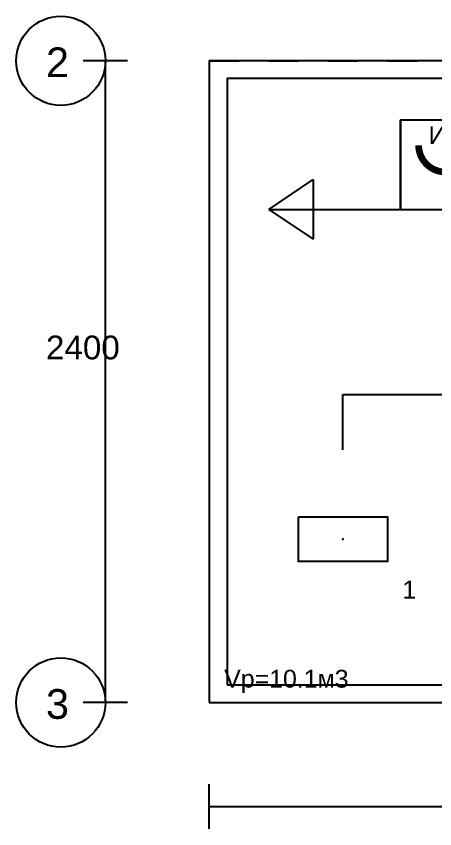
# Model space of a CAD drawing. Header units: millimetres. Extents: x 0 to 351840, y -132678 to 32417.
# Drawn here: x 2726.5 to 2754.7, y 199 to 253.7 of the extents above; entities that cross this region are included whole.
import ezdxf
from ezdxf.enums import TextEntityAlignment as Align

# ---------------------------------------------------------------- set-up
doc = ezdxf.new("R2010")
doc.units = ezdxf.units.MM
for name, color, linetype in [('AGPT-MARK', 7, 'Continuous'), ('AGPT-PIPE', 5, 'Continuous'), ('AGPT-SCHEME', 3, 'Continuous'), ('AGPT-TEXT', 7, 'Continuous'), ('AGPT-ZONE', 7, 'Continuous')]:
    doc.layers.add(name, color=color, linetype=linetype)
doc.styles.add('AGPT', font='arial.ttf')
doc.styles.get("Standard").update_dxf_attribs({"font": 'arial.ttf'})

# ---------------------------------------------------------------- blocks, each defined once
blk = doc.blocks.new('RC-UGO-UNIT-01')
blk.add_wipeout([(4.993, -2.499), (4.993, 2.499), (-4.987, 2.499), (-4.993, -2.499)])
blk.add_wipeout([(-4.993, -2.499), (-4.993, 2.499), (4.993, 2.499), (4.993, -2.499)])
blk.add_lwpolyline([(-4.993, 2.499), (4.993, 2.499), (4.993, -2.499), (-4.993, -2.499), (-4.993, 2.499)], close=True)
blk.add_lwpolyline([(-4.993, 2.499), (-4.987, 2.499)])
blk.add_lwpolyline([(-4.993, 2.499), (-4.987, 2.499)])
blk.add_point((0, 0))
blk = doc.blocks.new('RC-UGO-IRA-04')
at = {"ltscale": 30}
blk.add_lwpolyline([(2.5, 2.5), (2.5, -2.5), (-2.5, -2.5), (-2.5, 2.5)], close=True, dxfattribs=at)
blk.add_attdef('PSTN', text='', height=2.5).set_placement((1.321, 2.319), align=Align.BOTTOM_LEFT)
blk.add_wipeout([(2.5, 2.5), (2.5, -2.5), (-2.5, -2.5), (-2.5, 2.5)])
for p, q in [((-2.5, 2.5), (-2.5, -2.5)), ((2.5, 2.5), (-2.5, 2.5)), ((2.5, -2.5), (2.5, 2.5)), ((-2.5, -2.5), (2.5, -2.5))]:
    blk.add_line(p, q)
at = {"ltscale": 30, "const_width": 0.375}
blk.add_lwpolyline([(-1.485, 1.096, 1), (1.515, 1.096, 1)], format="xyb", dxfattribs=at)
blk.add_lwpolyline([(0.015, -0.404), (0.015, -1.904)], dxfattribs=at)
blk.add_point((0, 0))
blk.add_text('ИЗ', height=1).set_placement((-0.933, 1.161))

msp = doc.modelspace()

# ---------------------------------------------------------------- linework, layer by layer
at = {"layer": 'AGPT-MARK'}
for points in [[(2734, 250.7), (2731, 250.7)], [(2732.5, 207.5), (2732.5, 250.7)], [(2734, 207.5), (2731, 207.5)], [(2739.5, 199), (2739.5, 202)], [(2739.5, 200.5), (2796.2, 200.5)]]:
    msp.add_lwpolyline(points, dxfattribs=at)
at = {"layer": 'AGPT-MARK', "color": 8}
for points in [[(2739.5, 250.7), (2739.5, 248.7)], [(2739.5, 250.7), (2741.5, 250.7)], [(2743.5, 250.7), (2745.5, 250.7)], [(2747.5, 250.7), (2749.5, 250.7)], [(2751.5, 250.7), (2753.5, 250.7)], [(2739.5, 246.7), (2739.5, 244.7)], [(2739.5, 242.7), (2739.5, 240.7)], [(2739.5, 238.7), (2739.5, 236.7)], [(2739.5, 234.7), (2739.5, 232.7)], [(2739.5, 230.7), (2739.5, 228.7)], [(2739.5, 226.7), (2739.5, 224.7)], [(2739.5, 222.7), (2739.5, 220.7)], [(2739.5, 218.7), (2739.5, 216.7)], [(2739.5, 214.7), (2739.5, 212.7)], [(2739.5, 210.7), (2739.5, 208.7)], [(2739.5, 207.5), (2741.5, 207.5)], [(2743.5, 207.5), (2745.5, 207.5)], [(2747.5, 207.5), (2749.5, 207.5)], [(2751.5, 207.5), (2753.5, 207.5)]]:
    msp.add_lwpolyline(points, dxfattribs=at)
at = {"layer": 'AGPT-MARK', "color": 1}
for points in [[(2743.5, 240.7), (2746.5, 242.7)], [(2746.5, 242.7), (2746.5, 238.7)], [(2743.5, 240.7), (2755.5, 240.7)], [(2743.5, 240.7), (2746.5, 238.7)]]:
    msp.add_lwpolyline(points, dxfattribs=at)
at = {"layer": 'AGPT-MARK'}
for centre in [(2729.5, 250.7), (2729.5, 207.5)]:
    msp.add_circle(centre, 3, dxfattribs=at)
at = {"layer": 'AGPT-PIPE', "color": 1}
for points in [[(2748.5, 224.5), (2748.5, 228.236)], [(2748.5, 228.236), (2770.685, 228.236)]]:
    msp.add_lwpolyline(points, dxfattribs=at)
at = {"layer": 'AGPT-ZONE'}
for points in [[(2739.5, 207.5), (2796.2, 207.5), (2796.2, 250.7), (2739.5, 250.7)], [(2740.7, 208.7), (2795, 208.7), (2795, 249.5), (2740.7, 249.5)]]:
    msp.add_lwpolyline(points, close=True, dxfattribs=at)

# ---------------------------------------------------------------- texts
at = {"layer": 'AGPT-MARK', "style": 'AGPT'}
for s, height, p in [('2', 2, (2728.5, 249.6)), ('2400', 1.6, (2728.5, 230.6)), ('1', 1.2, (2752.5, 214.5)), ('3', 2, (2728.5, 206.4))]:
    msp.add_text(s, height=height, dxfattribs=at).set_placement(p)
at = {"layer": 'AGPT-TEXT', "style": 'AGPT'}
msp.add_text('Vp=10.1м3', height=1.2, dxfattribs=at).set_placement((2740.5, 208.5))

# ---------------------------------------------------------------- next in the draw order: block references
at = {"layer": 'AGPT-SCHEME'}
for name, p, xscale, yscale in [('RC-UGO-IRA-04', (2755.376, 243.7), 1.199999999783904, 1.199999999783904), ('RC-UGO-UNIT-01', (2748.5, 218.5), 0.6008590492601737, 0.6008590492601737)]:
    msp.add_blockref(name, p, dxfattribs=dict(at, xscale=xscale, yscale=yscale))

doc.saveas('drawing.dxf')
